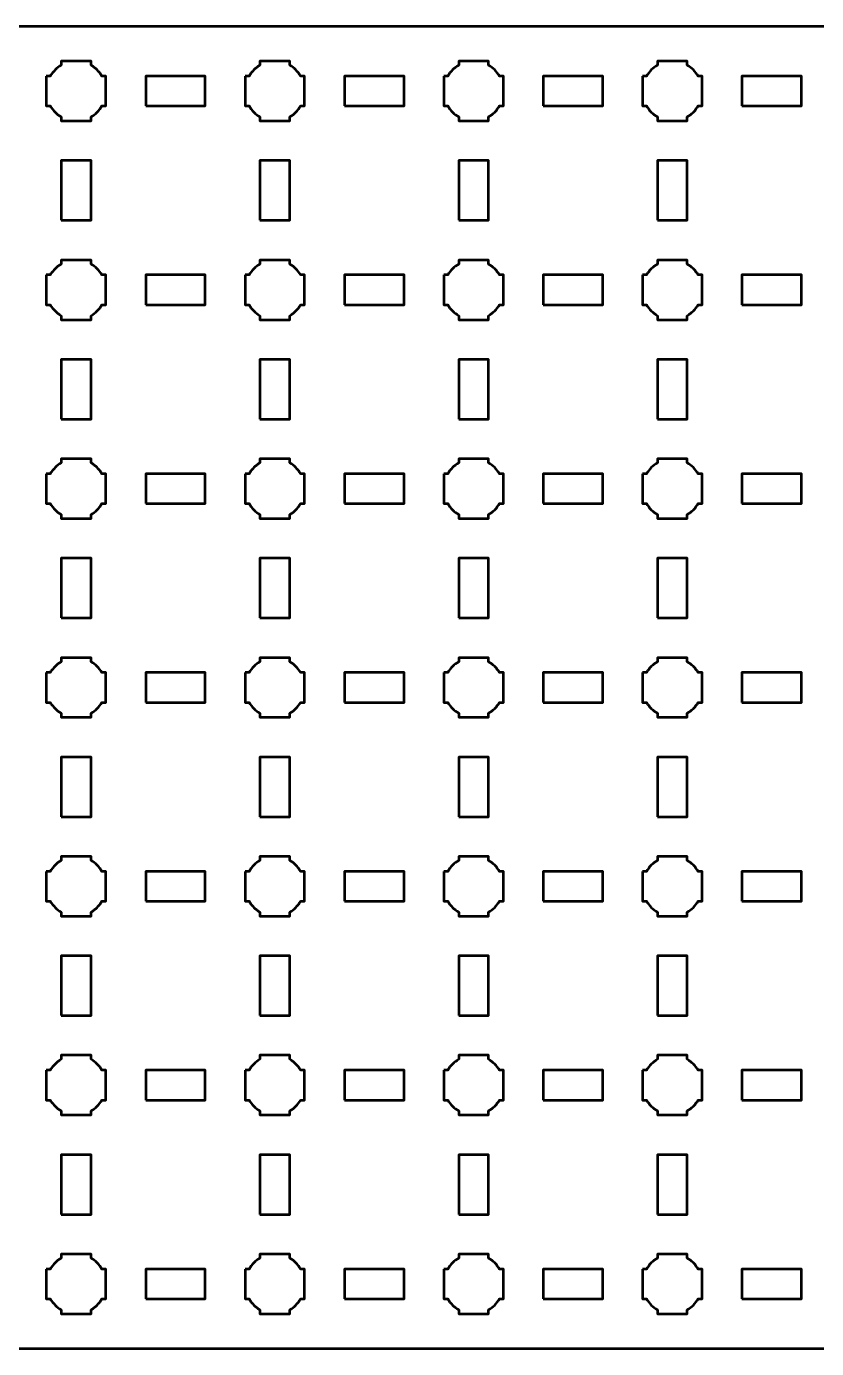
# Model space of a CAD drawing. Header units: centimetres. Extents: x -25.1 to 4.2, y -21.5 to -8.2.
# Drawn here: x -11 to -3.05, y -21.5 to -8.2 of the extents above; entities that cross this region are included whole.
import ezdxf

# ---------------------------------------------------------------- set-up
doc = ezdxf.new("R2010")
doc.units = ezdxf.units.CM
doc.header["$MEASUREMENT"] = 0
doc.layers.add('Layer 1', color=7, linetype='Continuous')

msp = doc.modelspace()

# ---------------------------------------------------------------- linework, layer by layer
at = {"layer": 'Layer 1', "color": 250, "lineweight": 53}
for points in [[(-9.8, -9), (-9.2, -9), (-9.2, -8.7), (-9.8, -8.7), (-9.8, -9)], [(-7.8, -9), (-7.2, -9), (-7.2, -8.7), (-7.8, -8.7), (-7.8, -9)], [(-5.8, -9), (-5.2, -9), (-5.2, -8.7), (-5.8, -8.7), (-5.8, -9)], [(-3.8, -9), (-3.2, -9), (-3.2, -8.7), (-3.8, -8.7), (-3.8, -9)], [(-10.65, -10.15), (-10.35, -10.15), (-10.35, -9.55), (-10.65, -9.55), (-10.65, -10.15)], [(-8.65, -10.15), (-8.35, -10.15), (-8.35, -9.55), (-8.65, -9.55), (-8.65, -10.15)], [(-6.65, -10.15), (-6.35, -10.15), (-6.35, -9.55), (-6.65, -9.55), (-6.65, -10.15)], [(-4.65, -10.15), (-4.35, -10.15), (-4.35, -9.55), (-4.65, -9.55), (-4.65, -10.15)], [(-9.8, -11), (-9.2, -11), (-9.2, -10.7), (-9.8, -10.7), (-9.8, -11)], [(-7.8, -11), (-7.2, -11), (-7.2, -10.7), (-7.8, -10.7), (-7.8, -11)], [(-5.8, -11), (-5.2, -11), (-5.2, -10.7), (-5.8, -10.7), (-5.8, -11)], [(-3.8, -11), (-3.2, -11), (-3.2, -10.7), (-3.8, -10.7), (-3.8, -11)], [(-10.65, -12.15), (-10.35, -12.15), (-10.35, -11.55), (-10.65, -11.55), (-10.65, -12.15)], [(-8.65, -12.15), (-8.35, -12.15), (-8.35, -11.55), (-8.65, -11.55), (-8.65, -12.15)], [(-6.65, -12.15), (-6.35, -12.15), (-6.35, -11.55), (-6.65, -11.55), (-6.65, -12.15)], [(-4.65, -12.15), (-4.35, -12.15), (-4.35, -11.55), (-4.65, -11.55), (-4.65, -12.15)], [(-9.8, -13), (-9.2, -13), (-9.2, -12.7), (-9.8, -12.7), (-9.8, -13)], [(-7.8, -13), (-7.2, -13), (-7.2, -12.7), (-7.8, -12.7), (-7.8, -13)], [(-5.8, -13), (-5.2, -13), (-5.2, -12.7), (-5.8, -12.7), (-5.8, -13)], [(-3.8, -13), (-3.2, -13), (-3.2, -12.7), (-3.8, -12.7), (-3.8, -13)], [(-10.65, -14.15), (-10.35, -14.15), (-10.35, -13.55), (-10.65, -13.55), (-10.65, -14.15)], [(-8.65, -14.15), (-8.35, -14.15), (-8.35, -13.55), (-8.65, -13.55), (-8.65, -14.15)], [(-6.65, -14.15), (-6.35, -14.15), (-6.35, -13.55), (-6.65, -13.55), (-6.65, -14.15)], [(-4.65, -14.15), (-4.35, -14.15), (-4.35, -13.55), (-4.65, -13.55), (-4.65, -14.15)], [(-9.8, -15), (-9.2, -15), (-9.2, -14.7), (-9.8, -14.7), (-9.8, -15)], [(-7.8, -15), (-7.2, -15), (-7.2, -14.7), (-7.8, -14.7), (-7.8, -15)], [(-5.8, -15), (-5.2, -15), (-5.2, -14.7), (-5.8, -14.7), (-5.8, -15)], [(-3.8, -15), (-3.2, -15), (-3.2, -14.7), (-3.8, -14.7), (-3.8, -15)], [(-10.65, -16.15), (-10.35, -16.15), (-10.35, -15.55), (-10.65, -15.55), (-10.65, -16.15)], [(-8.65, -16.15), (-8.35, -16.15), (-8.35, -15.55), (-8.65, -15.55), (-8.65, -16.15)], [(-6.65, -16.15), (-6.35, -16.15), (-6.35, -15.55), (-6.65, -15.55), (-6.65, -16.15)], [(-4.65, -16.15), (-4.35, -16.15), (-4.35, -15.55), (-4.65, -15.55), (-4.65, -16.15)], [(-9.8, -17), (-9.2, -17), (-9.2, -16.7), (-9.8, -16.7), (-9.8, -17)], [(-7.8, -17), (-7.2, -17), (-7.2, -16.7), (-7.8, -16.7), (-7.8, -17)], [(-5.8, -17), (-5.2, -17), (-5.2, -16.7), (-5.8, -16.7), (-5.8, -17)], [(-3.8, -17), (-3.2, -17), (-3.2, -16.7), (-3.8, -16.7), (-3.8, -17)], [(-10.65, -18.15), (-10.35, -18.15), (-10.35, -17.55), (-10.65, -17.55), (-10.65, -18.15)], [(-8.65, -18.15), (-8.35, -18.15), (-8.35, -17.55), (-8.65, -17.55), (-8.65, -18.15)], [(-6.65, -18.15), (-6.35, -18.15), (-6.35, -17.55), (-6.65, -17.55), (-6.65, -18.15)], [(-4.65, -18.15), (-4.35, -18.15), (-4.35, -17.55), (-4.65, -17.55), (-4.65, -18.15)], [(-9.8, -19), (-9.2, -19), (-9.2, -18.7), (-9.8, -18.7), (-9.8, -19)], [(-7.8, -19), (-7.2, -19), (-7.2, -18.7), (-7.8, -18.7), (-7.8, -19)], [(-5.8, -19), (-5.2, -19), (-5.2, -18.7), (-5.8, -18.7), (-5.8, -19)], [(-3.8, -19), (-3.2, -19), (-3.2, -18.7), (-3.8, -18.7), (-3.8, -19)], [(-10.65, -20.15), (-10.35, -20.15), (-10.35, -19.55), (-10.65, -19.55), (-10.65, -20.15)], [(-8.65, -20.15), (-8.35, -20.15), (-8.35, -19.55), (-8.65, -19.55), (-8.65, -20.15)], [(-6.65, -20.15), (-6.35, -20.15), (-6.35, -19.55), (-6.65, -19.55), (-6.65, -20.15)], [(-4.65, -20.15), (-4.35, -20.15), (-4.35, -19.55), (-4.65, -19.55), (-4.65, -20.15)], [(-9.8, -21), (-9.2, -21), (-9.2, -20.7), (-9.8, -20.7), (-9.8, -21)], [(-7.8, -21), (-7.2, -21), (-7.2, -20.7), (-7.8, -20.7), (-7.8, -21)], [(-5.8, -21), (-5.2, -21), (-5.2, -20.7), (-5.8, -20.7), (-5.8, -21)], [(-3.8, -21), (-3.2, -21), (-3.2, -20.7), (-3.8, -20.7), (-3.8, -21)]]:
    msp.add_lwpolyline(points, close=True, dxfattribs=at)
msp.add_open_spline([(-25.15, -21), (-25.15, -21), (-25.15, -8.7), (-25.15, -8.7), (-25.15, -8.7), (-25.15, -8.42391), (-24.92609, -8.2), (-24.65, -8.2), (-24.65, -8.2), (-24.65, -8.2), (3.65, -8.2), (3.65, -8.2), (3.65, -8.2), (3.92609, -8.2), (4.15, -8.42391), (4.15, -8.7), (4.15, -8.7), (4.15, -8.7), (4.15, -21), (4.15, -21), (4.15, -21), (4.15, -21.27609), (3.92609, -21.5), (3.65, -21.5), (3.65, -21.5), (3.65, -21.5), (-24.65, -21.5), (-24.65, -21.5), (-24.65, -21.5), (-24.92609, -21.5), (-25.15, -21.27609), (-25.15, -21)], degree=3, knots=[0, 0, 0, 0, 0.125, 0.125, 0.125, 0.125, 0.25, 0.25, 0.25, 0.25, 0.375, 0.375, 0.375, 0.375, 0.5, 0.5, 0.5, 0.5, 0.625, 0.625, 0.625, 0.625, 0.75, 0.75, 0.75, 0.75, 0.875, 0.875, 0.875, 0.875, 1, 1, 1, 1], dxfattribs=at)
at = {"layer": 'Layer 1', "lineweight": 53}
for points in [[(-10.8, -8.7), (-10.8, -8.7), (-10.75985, -8.7), (-10.75985, -8.7), (-10.75985, -8.7), (-10.7335, -8.65447), (-10.69553, -8.6165), (-10.65, -8.59015), (-10.65, -8.59015), (-10.65, -8.59015), (-10.65, -8.55), (-10.65, -8.55), (-10.65, -8.55), (-10.65, -8.55), (-10.5, -8.55), (-10.5, -8.55), (-10.5, -8.55), (-10.5, -8.55), (-10.35, -8.55), (-10.35, -8.55), (-10.35, -8.55), (-10.35, -8.55), (-10.35, -8.59015), (-10.35, -8.59015), (-10.35, -8.59015), (-10.30447, -8.6165), (-10.2665, -8.65447), (-10.24015, -8.7), (-10.24015, -8.7), (-10.24015, -8.7), (-10.2, -8.7), (-10.2, -8.7), (-10.2, -8.7), (-10.2, -8.7), (-10.2, -8.85), (-10.2, -8.85), (-10.2, -8.85), (-10.2, -8.85), (-10.2, -9), (-10.2, -9), (-10.2, -9), (-10.2, -9), (-10.24015, -9), (-10.24015, -9), (-10.24015, -9), (-10.2665, -9.04553), (-10.30447, -9.0835), (-10.35, -9.10985), (-10.35, -9.10985), (-10.35, -9.10985), (-10.35, -9.15), (-10.35, -9.15), (-10.35, -9.15), (-10.35, -9.15), (-10.5, -9.15), (-10.5, -9.15), (-10.5, -9.15), (-10.5, -9.15), (-10.65, -9.15), (-10.65, -9.15), (-10.65, -9.15), (-10.65, -9.15), (-10.65, -9.10985), (-10.65, -9.10985), (-10.65, -9.10985), (-10.69553, -9.0835), (-10.7335, -9.04553), (-10.75985, -9), (-10.75985, -9), (-10.75985, -9), (-10.8, -9), (-10.8, -9), (-10.8, -9), (-10.8, -9), (-10.8, -8.85), (-10.8, -8.85), (-10.8, -8.85), (-10.8, -8.85), (-10.8, -8.7), (-10.8, -8.7)], [(-8.8, -8.7), (-8.8, -8.7), (-8.75985, -8.7), (-8.75985, -8.7), (-8.75985, -8.7), (-8.7335, -8.65447), (-8.69553, -8.6165), (-8.65, -8.59015), (-8.65, -8.59015), (-8.65, -8.59015), (-8.65, -8.55), (-8.65, -8.55), (-8.65, -8.55), (-8.65, -8.55), (-8.5, -8.55), (-8.5, -8.55), (-8.5, -8.55), (-8.5, -8.55), (-8.35, -8.55), (-8.35, -8.55), (-8.35, -8.55), (-8.35, -8.55), (-8.35, -8.59015), (-8.35, -8.59015), (-8.35, -8.59015), (-8.30447, -8.6165), (-8.2665, -8.65447), (-8.24015, -8.7), (-8.24015, -8.7), (-8.24015, -8.7), (-8.2, -8.7), (-8.2, -8.7), (-8.2, -8.7), (-8.2, -8.7), (-8.2, -8.85), (-8.2, -8.85), (-8.2, -8.85), (-8.2, -8.85), (-8.2, -9), (-8.2, -9), (-8.2, -9), (-8.2, -9), (-8.24015, -9), (-8.24015, -9), (-8.24015, -9), (-8.2665, -9.04553), (-8.30447, -9.0835), (-8.35, -9.10985), (-8.35, -9.10985), (-8.35, -9.10985), (-8.35, -9.15), (-8.35, -9.15), (-8.35, -9.15), (-8.35, -9.15), (-8.5, -9.15), (-8.5, -9.15), (-8.5, -9.15), (-8.5, -9.15), (-8.65, -9.15), (-8.65, -9.15), (-8.65, -9.15), (-8.65, -9.15), (-8.65, -9.10985), (-8.65, -9.10985), (-8.65, -9.10985), (-8.69553, -9.0835), (-8.7335, -9.04553), (-8.75985, -9), (-8.75985, -9), (-8.75985, -9), (-8.8, -9), (-8.8, -9), (-8.8, -9), (-8.8, -9), (-8.8, -8.85), (-8.8, -8.85), (-8.8, -8.85), (-8.8, -8.85), (-8.8, -8.7), (-8.8, -8.7)], [(-6.8, -8.7), (-6.8, -8.7), (-6.75985, -8.7), (-6.75985, -8.7), (-6.75985, -8.7), (-6.7335, -8.65447), (-6.69553, -8.6165), (-6.65, -8.59015), (-6.65, -8.59015), (-6.65, -8.59015), (-6.65, -8.55), (-6.65, -8.55), (-6.65, -8.55), (-6.65, -8.55), (-6.5, -8.55), (-6.5, -8.55), (-6.5, -8.55), (-6.5, -8.55), (-6.35, -8.55), (-6.35, -8.55), (-6.35, -8.55), (-6.35, -8.55), (-6.35, -8.59015), (-6.35, -8.59015), (-6.35, -8.59015), (-6.30447, -8.6165), (-6.2665, -8.65447), (-6.24015, -8.7), (-6.24015, -8.7), (-6.24015, -8.7), (-6.2, -8.7), (-6.2, -8.7), (-6.2, -8.7), (-6.2, -8.7), (-6.2, -8.85), (-6.2, -8.85), (-6.2, -8.85), (-6.2, -8.85), (-6.2, -9), (-6.2, -9), (-6.2, -9), (-6.2, -9), (-6.24015, -9), (-6.24015, -9), (-6.24015, -9), (-6.2665, -9.04553), (-6.30447, -9.0835), (-6.35, -9.10985), (-6.35, -9.10985), (-6.35, -9.10985), (-6.35, -9.15), (-6.35, -9.15), (-6.35, -9.15), (-6.35, -9.15), (-6.5, -9.15), (-6.5, -9.15), (-6.5, -9.15), (-6.5, -9.15), (-6.65, -9.15), (-6.65, -9.15), (-6.65, -9.15), (-6.65, -9.15), (-6.65, -9.10985), (-6.65, -9.10985), (-6.65, -9.10985), (-6.69553, -9.0835), (-6.7335, -9.04553), (-6.75985, -9), (-6.75985, -9), (-6.75985, -9), (-6.8, -9), (-6.8, -9), (-6.8, -9), (-6.8, -9), (-6.8, -8.85), (-6.8, -8.85), (-6.8, -8.85), (-6.8, -8.85), (-6.8, -8.7), (-6.8, -8.7)], [(-4.8, -8.7), (-4.8, -8.7), (-4.75985, -8.7), (-4.75985, -8.7), (-4.75985, -8.7), (-4.7335, -8.65447), (-4.69553, -8.6165), (-4.65, -8.59015), (-4.65, -8.59015), (-4.65, -8.59015), (-4.65, -8.55), (-4.65, -8.55), (-4.65, -8.55), (-4.65, -8.55), (-4.5, -8.55), (-4.5, -8.55), (-4.5, -8.55), (-4.5, -8.55), (-4.35, -8.55), (-4.35, -8.55), (-4.35, -8.55), (-4.35, -8.55), (-4.35, -8.59015), (-4.35, -8.59015), (-4.35, -8.59015), (-4.30447, -8.6165), (-4.2665, -8.65447), (-4.24015, -8.7), (-4.24015, -8.7), (-4.24015, -8.7), (-4.2, -8.7), (-4.2, -8.7), (-4.2, -8.7), (-4.2, -8.7), (-4.2, -8.85), (-4.2, -8.85), (-4.2, -8.85), (-4.2, -8.85), (-4.2, -9), (-4.2, -9), (-4.2, -9), (-4.2, -9), (-4.24015, -9), (-4.24015, -9), (-4.24015, -9), (-4.2665, -9.04553), (-4.30447, -9.0835), (-4.35, -9.10985), (-4.35, -9.10985), (-4.35, -9.10985), (-4.35, -9.15), (-4.35, -9.15), (-4.35, -9.15), (-4.35, -9.15), (-4.5, -9.15), (-4.5, -9.15), (-4.5, -9.15), (-4.5, -9.15), (-4.65, -9.15), (-4.65, -9.15), (-4.65, -9.15), (-4.65, -9.15), (-4.65, -9.10985), (-4.65, -9.10985), (-4.65, -9.10985), (-4.69553, -9.0835), (-4.7335, -9.04553), (-4.75985, -9), (-4.75985, -9), (-4.75985, -9), (-4.8, -9), (-4.8, -9), (-4.8, -9), (-4.8, -9), (-4.8, -8.85), (-4.8, -8.85), (-4.8, -8.85), (-4.8, -8.85), (-4.8, -8.7), (-4.8, -8.7)], [(-10.8, -10.7), (-10.8, -10.7), (-10.75985, -10.7), (-10.75985, -10.7), (-10.75985, -10.7), (-10.7335, -10.65447), (-10.69553, -10.6165), (-10.65, -10.59015), (-10.65, -10.59015), (-10.65, -10.59015), (-10.65, -10.55), (-10.65, -10.55), (-10.65, -10.55), (-10.65, -10.55), (-10.5, -10.55), (-10.5, -10.55), (-10.5, -10.55), (-10.5, -10.55), (-10.35, -10.55), (-10.35, -10.55), (-10.35, -10.55), (-10.35, -10.55), (-10.35, -10.59015), (-10.35, -10.59015), (-10.35, -10.59015), (-10.30447, -10.6165), (-10.2665, -10.65447), (-10.24015, -10.7), (-10.24015, -10.7), (-10.24015, -10.7), (-10.2, -10.7), (-10.2, -10.7), (-10.2, -10.7), (-10.2, -10.7), (-10.2, -10.85), (-10.2, -10.85), (-10.2, -10.85), (-10.2, -10.85), (-10.2, -11), (-10.2, -11), (-10.2, -11), (-10.2, -11), (-10.24015, -11), (-10.24015, -11), (-10.24015, -11), (-10.2665, -11.04553), (-10.30447, -11.0835), (-10.35, -11.10985), (-10.35, -11.10985), (-10.35, -11.10985), (-10.35, -11.15), (-10.35, -11.15), (-10.35, -11.15), (-10.35, -11.15), (-10.5, -11.15), (-10.5, -11.15), (-10.5, -11.15), (-10.5, -11.15), (-10.65, -11.15), (-10.65, -11.15), (-10.65, -11.15), (-10.65, -11.15), (-10.65, -11.10985), (-10.65, -11.10985), (-10.65, -11.10985), (-10.69553, -11.0835), (-10.7335, -11.04553), (-10.75985, -11), (-10.75985, -11), (-10.75985, -11), (-10.8, -11), (-10.8, -11), (-10.8, -11), (-10.8, -11), (-10.8, -10.85), (-10.8, -10.85), (-10.8, -10.85), (-10.8, -10.85), (-10.8, -10.7), (-10.8, -10.7)], [(-8.8, -10.7), (-8.8, -10.7), (-8.75985, -10.7), (-8.75985, -10.7), (-8.75985, -10.7), (-8.7335, -10.65447), (-8.69553, -10.6165), (-8.65, -10.59015), (-8.65, -10.59015), (-8.65, -10.59015), (-8.65, -10.55), (-8.65, -10.55), (-8.65, -10.55), (-8.65, -10.55), (-8.5, -10.55), (-8.5, -10.55), (-8.5, -10.55), (-8.5, -10.55), (-8.35, -10.55), (-8.35, -10.55), (-8.35, -10.55), (-8.35, -10.55), (-8.35, -10.59015), (-8.35, -10.59015), (-8.35, -10.59015), (-8.30447, -10.6165), (-8.2665, -10.65447), (-8.24015, -10.7), (-8.24015, -10.7), (-8.24015, -10.7), (-8.2, -10.7), (-8.2, -10.7), (-8.2, -10.7), (-8.2, -10.7), (-8.2, -10.85), (-8.2, -10.85), (-8.2, -10.85), (-8.2, -10.85), (-8.2, -11), (-8.2, -11), (-8.2, -11), (-8.2, -11), (-8.24015, -11), (-8.24015, -11), (-8.24015, -11), (-8.2665, -11.04553), (-8.30447, -11.0835), (-8.35, -11.10985), (-8.35, -11.10985), (-8.35, -11.10985), (-8.35, -11.15), (-8.35, -11.15), (-8.35, -11.15), (-8.35, -11.15), (-8.5, -11.15), (-8.5, -11.15), (-8.5, -11.15), (-8.5, -11.15), (-8.65, -11.15), (-8.65, -11.15), (-8.65, -11.15), (-8.65, -11.15), (-8.65, -11.10985), (-8.65, -11.10985), (-8.65, -11.10985), (-8.69553, -11.0835), (-8.7335, -11.04553), (-8.75985, -11), (-8.75985, -11), (-8.75985, -11), (-8.8, -11), (-8.8, -11), (-8.8, -11), (-8.8, -11), (-8.8, -10.85), (-8.8, -10.85), (-8.8, -10.85), (-8.8, -10.85), (-8.8, -10.7), (-8.8, -10.7)], [(-6.8, -10.7), (-6.8, -10.7), (-6.75985, -10.7), (-6.75985, -10.7), (-6.75985, -10.7), (-6.7335, -10.65447), (-6.69553, -10.6165), (-6.65, -10.59015), (-6.65, -10.59015), (-6.65, -10.59015), (-6.65, -10.55), (-6.65, -10.55), (-6.65, -10.55), (-6.65, -10.55), (-6.5, -10.55), (-6.5, -10.55), (-6.5, -10.55), (-6.5, -10.55), (-6.35, -10.55), (-6.35, -10.55), (-6.35, -10.55), (-6.35, -10.55), (-6.35, -10.59015), (-6.35, -10.59015), (-6.35, -10.59015), (-6.30447, -10.6165), (-6.2665, -10.65447), (-6.24015, -10.7), (-6.24015, -10.7), (-6.24015, -10.7), (-6.2, -10.7), (-6.2, -10.7), (-6.2, -10.7), (-6.2, -10.7), (-6.2, -10.85), (-6.2, -10.85), (-6.2, -10.85), (-6.2, -10.85), (-6.2, -11), (-6.2, -11), (-6.2, -11), (-6.2, -11), (-6.24015, -11), (-6.24015, -11), (-6.24015, -11), (-6.2665, -11.04553), (-6.30447, -11.0835), (-6.35, -11.10985), (-6.35, -11.10985), (-6.35, -11.10985), (-6.35, -11.15), (-6.35, -11.15), (-6.35, -11.15), (-6.35, -11.15), (-6.5, -11.15), (-6.5, -11.15), (-6.5, -11.15), (-6.5, -11.15), (-6.65, -11.15), (-6.65, -11.15), (-6.65, -11.15), (-6.65, -11.15), (-6.65, -11.10985), (-6.65, -11.10985), (-6.65, -11.10985), (-6.69553, -11.0835), (-6.7335, -11.04553), (-6.75985, -11), (-6.75985, -11), (-6.75985, -11), (-6.8, -11), (-6.8, -11), (-6.8, -11), (-6.8, -11), (-6.8, -10.85), (-6.8, -10.85), (-6.8, -10.85), (-6.8, -10.85), (-6.8, -10.7), (-6.8, -10.7)], [(-4.8, -10.7), (-4.8, -10.7), (-4.75985, -10.7), (-4.75985, -10.7), (-4.75985, -10.7), (-4.7335, -10.65447), (-4.69553, -10.6165), (-4.65, -10.59015), (-4.65, -10.59015), (-4.65, -10.59015), (-4.65, -10.55), (-4.65, -10.55), (-4.65, -10.55), (-4.65, -10.55), (-4.5, -10.55), (-4.5, -10.55), (-4.5, -10.55), (-4.5, -10.55), (-4.35, -10.55), (-4.35, -10.55), (-4.35, -10.55), (-4.35, -10.55), (-4.35, -10.59015), (-4.35, -10.59015), (-4.35, -10.59015), (-4.30447, -10.6165), (-4.2665, -10.65447), (-4.24015, -10.7), (-4.24015, -10.7), (-4.24015, -10.7), (-4.2, -10.7), (-4.2, -10.7), (-4.2, -10.7), (-4.2, -10.7), (-4.2, -10.85), (-4.2, -10.85), (-4.2, -10.85), (-4.2, -10.85), (-4.2, -11), (-4.2, -11), (-4.2, -11), (-4.2, -11), (-4.24015, -11), (-4.24015, -11), (-4.24015, -11), (-4.2665, -11.04553), (-4.30447, -11.0835), (-4.35, -11.10985), (-4.35, -11.10985), (-4.35, -11.10985), (-4.35, -11.15), (-4.35, -11.15), (-4.35, -11.15), (-4.35, -11.15), (-4.5, -11.15), (-4.5, -11.15), (-4.5, -11.15), (-4.5, -11.15), (-4.65, -11.15), (-4.65, -11.15), (-4.65, -11.15), (-4.65, -11.15), (-4.65, -11.10985), (-4.65, -11.10985), (-4.65, -11.10985), (-4.69553, -11.0835), (-4.7335, -11.04553), (-4.75985, -11), (-4.75985, -11), (-4.75985, -11), (-4.8, -11), (-4.8, -11), (-4.8, -11), (-4.8, -11), (-4.8, -10.85), (-4.8, -10.85), (-4.8, -10.85), (-4.8, -10.85), (-4.8, -10.7), (-4.8, -10.7)], [(-10.8, -12.7), (-10.8, -12.7), (-10.75985, -12.7), (-10.75985, -12.7), (-10.75985, -12.7), (-10.7335, -12.65447), (-10.69553, -12.6165), (-10.65, -12.59015), (-10.65, -12.59015), (-10.65, -12.59015), (-10.65, -12.55), (-10.65, -12.55), (-10.65, -12.55), (-10.65, -12.55), (-10.5, -12.55), (-10.5, -12.55), (-10.5, -12.55), (-10.5, -12.55), (-10.35, -12.55), (-10.35, -12.55), (-10.35, -12.55), (-10.35, -12.55), (-10.35, -12.59015), (-10.35, -12.59015), (-10.35, -12.59015), (-10.30447, -12.6165), (-10.2665, -12.65447), (-10.24015, -12.7), (-10.24015, -12.7), (-10.24015, -12.7), (-10.2, -12.7), (-10.2, -12.7), (-10.2, -12.7), (-10.2, -12.7), (-10.2, -12.85), (-10.2, -12.85), (-10.2, -12.85), (-10.2, -12.85), (-10.2, -13), (-10.2, -13), (-10.2, -13), (-10.2, -13), (-10.24015, -13), (-10.24015, -13), (-10.24015, -13), (-10.2665, -13.04553), (-10.30447, -13.0835), (-10.35, -13.10985), (-10.35, -13.10985), (-10.35, -13.10985), (-10.35, -13.15), (-10.35, -13.15), (-10.35, -13.15), (-10.35, -13.15), (-10.5, -13.15), (-10.5, -13.15), (-10.5, -13.15), (-10.5, -13.15), (-10.65, -13.15), (-10.65, -13.15), (-10.65, -13.15), (-10.65, -13.15), (-10.65, -13.10985), (-10.65, -13.10985), (-10.65, -13.10985), (-10.69553, -13.0835), (-10.7335, -13.04553), (-10.75985, -13), (-10.75985, -13), (-10.75985, -13), (-10.8, -13), (-10.8, -13), (-10.8, -13), (-10.8, -13), (-10.8, -12.85), (-10.8, -12.85), (-10.8, -12.85), (-10.8, -12.85), (-10.8, -12.7), (-10.8, -12.7)], [(-8.8, -12.7), (-8.8, -12.7), (-8.75985, -12.7), (-8.75985, -12.7), (-8.75985, -12.7), (-8.7335, -12.65447), (-8.69553, -12.6165), (-8.65, -12.59015), (-8.65, -12.59015), (-8.65, -12.59015), (-8.65, -12.55), (-8.65, -12.55), (-8.65, -12.55), (-8.65, -12.55), (-8.5, -12.55), (-8.5, -12.55), (-8.5, -12.55), (-8.5, -12.55), (-8.35, -12.55), (-8.35, -12.55), (-8.35, -12.55), (-8.35, -12.55), (-8.35, -12.59015), (-8.35, -12.59015), (-8.35, -12.59015), (-8.30447, -12.6165), (-8.2665, -12.65447), (-8.24015, -12.7), (-8.24015, -12.7), (-8.24015, -12.7), (-8.2, -12.7), (-8.2, -12.7), (-8.2, -12.7), (-8.2, -12.7), (-8.2, -12.85), (-8.2, -12.85), (-8.2, -12.85), (-8.2, -12.85), (-8.2, -13), (-8.2, -13), (-8.2, -13), (-8.2, -13), (-8.24015, -13), (-8.24015, -13), (-8.24015, -13), (-8.2665, -13.04553), (-8.30447, -13.0835), (-8.35, -13.10985), (-8.35, -13.10985), (-8.35, -13.10985), (-8.35, -13.15), (-8.35, -13.15), (-8.35, -13.15), (-8.35, -13.15), (-8.5, -13.15), (-8.5, -13.15), (-8.5, -13.15), (-8.5, -13.15), (-8.65, -13.15), (-8.65, -13.15), (-8.65, -13.15), (-8.65, -13.15), (-8.65, -13.10985), (-8.65, -13.10985), (-8.65, -13.10985), (-8.69553, -13.0835), (-8.7335, -13.04553), (-8.75985, -13), (-8.75985, -13), (-8.75985, -13), (-8.8, -13), (-8.8, -13), (-8.8, -13), (-8.8, -13), (-8.8, -12.85), (-8.8, -12.85), (-8.8, -12.85), (-8.8, -12.85), (-8.8, -12.7), (-8.8, -12.7)], [(-6.8, -12.7), (-6.8, -12.7), (-6.75985, -12.7), (-6.75985, -12.7), (-6.75985, -12.7), (-6.7335, -12.65447), (-6.69553, -12.6165), (-6.65, -12.59015), (-6.65, -12.59015), (-6.65, -12.59015), (-6.65, -12.55), (-6.65, -12.55), (-6.65, -12.55), (-6.65, -12.55), (-6.5, -12.55), (-6.5, -12.55), (-6.5, -12.55), (-6.5, -12.55), (-6.35, -12.55), (-6.35, -12.55), (-6.35, -12.55), (-6.35, -12.55), (-6.35, -12.59015), (-6.35, -12.59015), (-6.35, -12.59015), (-6.30447, -12.6165), (-6.2665, -12.65447), (-6.24015, -12.7), (-6.24015, -12.7), (-6.24015, -12.7), (-6.2, -12.7), (-6.2, -12.7), (-6.2, -12.7), (-6.2, -12.7), (-6.2, -12.85), (-6.2, -12.85), (-6.2, -12.85), (-6.2, -12.85), (-6.2, -13), (-6.2, -13), (-6.2, -13), (-6.2, -13), (-6.24015, -13), (-6.24015, -13), (-6.24015, -13), (-6.2665, -13.04553), (-6.30447, -13.0835), (-6.35, -13.10985), (-6.35, -13.10985), (-6.35, -13.10985), (-6.35, -13.15), (-6.35, -13.15), (-6.35, -13.15), (-6.35, -13.15), (-6.5, -13.15), (-6.5, -13.15), (-6.5, -13.15), (-6.5, -13.15), (-6.65, -13.15), (-6.65, -13.15), (-6.65, -13.15), (-6.65, -13.15), (-6.65, -13.10985), (-6.65, -13.10985), (-6.65, -13.10985), (-6.69553, -13.0835), (-6.7335, -13.04553), (-6.75985, -13), (-6.75985, -13), (-6.75985, -13), (-6.8, -13), (-6.8, -13), (-6.8, -13), (-6.8, -13), (-6.8, -12.85), (-6.8, -12.85), (-6.8, -12.85), (-6.8, -12.85), (-6.8, -12.7), (-6.8, -12.7)], [(-4.8, -12.7), (-4.8, -12.7), (-4.75985, -12.7), (-4.75985, -12.7), (-4.75985, -12.7), (-4.7335, -12.65447), (-4.69553, -12.6165), (-4.65, -12.59015), (-4.65, -12.59015), (-4.65, -12.59015), (-4.65, -12.55), (-4.65, -12.55), (-4.65, -12.55), (-4.65, -12.55), (-4.5, -12.55), (-4.5, -12.55), (-4.5, -12.55), (-4.5, -12.55), (-4.35, -12.55), (-4.35, -12.55), (-4.35, -12.55), (-4.35, -12.55), (-4.35, -12.59015), (-4.35, -12.59015), (-4.35, -12.59015), (-4.30447, -12.6165), (-4.2665, -12.65447), (-4.24015, -12.7), (-4.24015, -12.7), (-4.24015, -12.7), (-4.2, -12.7), (-4.2, -12.7), (-4.2, -12.7), (-4.2, -12.7), (-4.2, -12.85), (-4.2, -12.85), (-4.2, -12.85), (-4.2, -12.85), (-4.2, -13), (-4.2, -13), (-4.2, -13), (-4.2, -13), (-4.24015, -13), (-4.24015, -13), (-4.24015, -13), (-4.2665, -13.04553), (-4.30447, -13.0835), (-4.35, -13.10985), (-4.35, -13.10985), (-4.35, -13.10985), (-4.35, -13.15), (-4.35, -13.15), (-4.35, -13.15), (-4.35, -13.15), (-4.5, -13.15), (-4.5, -13.15), (-4.5, -13.15), (-4.5, -13.15), (-4.65, -13.15), (-4.65, -13.15), (-4.65, -13.15), (-4.65, -13.15), (-4.65, -13.10985), (-4.65, -13.10985), (-4.65, -13.10985), (-4.69553, -13.0835), (-4.7335, -13.04553), (-4.75985, -13), (-4.75985, -13), (-4.75985, -13), (-4.8, -13), (-4.8, -13), (-4.8, -13), (-4.8, -13), (-4.8, -12.85), (-4.8, -12.85), (-4.8, -12.85), (-4.8, -12.85), (-4.8, -12.7), (-4.8, -12.7)], [(-10.8, -14.7), (-10.8, -14.7), (-10.75985, -14.7), (-10.75985, -14.7), (-10.75985, -14.7), (-10.7335, -14.65447), (-10.69553, -14.6165), (-10.65, -14.59015), (-10.65, -14.59015), (-10.65, -14.59015), (-10.65, -14.55), (-10.65, -14.55), (-10.65, -14.55), (-10.65, -14.55), (-10.5, -14.55), (-10.5, -14.55), (-10.5, -14.55), (-10.5, -14.55), (-10.35, -14.55), (-10.35, -14.55), (-10.35, -14.55), (-10.35, -14.55), (-10.35, -14.59015), (-10.35, -14.59015), (-10.35, -14.59015), (-10.30447, -14.6165), (-10.2665, -14.65447), (-10.24015, -14.7), (-10.24015, -14.7), (-10.24015, -14.7), (-10.2, -14.7), (-10.2, -14.7), (-10.2, -14.7), (-10.2, -14.7), (-10.2, -14.85), (-10.2, -14.85), (-10.2, -14.85), (-10.2, -14.85), (-10.2, -15), (-10.2, -15), (-10.2, -15), (-10.2, -15), (-10.24015, -15), (-10.24015, -15), (-10.24015, -15), (-10.2665, -15.04553), (-10.30447, -15.0835), (-10.35, -15.10985), (-10.35, -15.10985), (-10.35, -15.10985), (-10.35, -15.15), (-10.35, -15.15), (-10.35, -15.15), (-10.35, -15.15), (-10.5, -15.15), (-10.5, -15.15), (-10.5, -15.15), (-10.5, -15.15), (-10.65, -15.15), (-10.65, -15.15), (-10.65, -15.15), (-10.65, -15.15), (-10.65, -15.10985), (-10.65, -15.10985), (-10.65, -15.10985), (-10.69553, -15.0835), (-10.7335, -15.04553), (-10.75985, -15), (-10.75985, -15), (-10.75985, -15), (-10.8, -15), (-10.8, -15), (-10.8, -15), (-10.8, -15), (-10.8, -14.85), (-10.8, -14.85), (-10.8, -14.85), (-10.8, -14.85), (-10.8, -14.7), (-10.8, -14.7)], [(-8.8, -14.7), (-8.8, -14.7), (-8.75985, -14.7), (-8.75985, -14.7), (-8.75985, -14.7), (-8.7335, -14.65447), (-8.69553, -14.6165), (-8.65, -14.59015), (-8.65, -14.59015), (-8.65, -14.59015), (-8.65, -14.55), (-8.65, -14.55), (-8.65, -14.55), (-8.65, -14.55), (-8.5, -14.55), (-8.5, -14.55), (-8.5, -14.55), (-8.5, -14.55), (-8.35, -14.55), (-8.35, -14.55), (-8.35, -14.55), (-8.35, -14.55), (-8.35, -14.59015), (-8.35, -14.59015), (-8.35, -14.59015), (-8.30447, -14.6165), (-8.2665, -14.65447), (-8.24015, -14.7), (-8.24015, -14.7), (-8.24015, -14.7), (-8.2, -14.7), (-8.2, -14.7), (-8.2, -14.7), (-8.2, -14.7), (-8.2, -14.85), (-8.2, -14.85), (-8.2, -14.85), (-8.2, -14.85), (-8.2, -15), (-8.2, -15), (-8.2, -15), (-8.2, -15), (-8.24015, -15), (-8.24015, -15), (-8.24015, -15), (-8.2665, -15.04553), (-8.30447, -15.0835), (-8.35, -15.10985), (-8.35, -15.10985), (-8.35, -15.10985), (-8.35, -15.15), (-8.35, -15.15), (-8.35, -15.15), (-8.35, -15.15), (-8.5, -15.15), (-8.5, -15.15), (-8.5, -15.15), (-8.5, -15.15), (-8.65, -15.15), (-8.65, -15.15), (-8.65, -15.15), (-8.65, -15.15), (-8.65, -15.10985), (-8.65, -15.10985), (-8.65, -15.10985), (-8.69553, -15.0835), (-8.7335, -15.04553), (-8.75985, -15), (-8.75985, -15), (-8.75985, -15), (-8.8, -15), (-8.8, -15), (-8.8, -15), (-8.8, -15), (-8.8, -14.85), (-8.8, -14.85), (-8.8, -14.85), (-8.8, -14.85), (-8.8, -14.7), (-8.8, -14.7)], [(-6.8, -14.7), (-6.8, -14.7), (-6.75985, -14.7), (-6.75985, -14.7), (-6.75985, -14.7), (-6.7335, -14.65447), (-6.69553, -14.6165), (-6.65, -14.59015), (-6.65, -14.59015), (-6.65, -14.59015), (-6.65, -14.55), (-6.65, -14.55), (-6.65, -14.55), (-6.65, -14.55), (-6.5, -14.55), (-6.5, -14.55), (-6.5, -14.55), (-6.5, -14.55), (-6.35, -14.55), (-6.35, -14.55), (-6.35, -14.55), (-6.35, -14.55), (-6.35, -14.59015), (-6.35, -14.59015), (-6.35, -14.59015), (-6.30447, -14.6165), (-6.2665, -14.65447), (-6.24015, -14.7), (-6.24015, -14.7), (-6.24015, -14.7), (-6.2, -14.7), (-6.2, -14.7), (-6.2, -14.7), (-6.2, -14.7), (-6.2, -14.85), (-6.2, -14.85), (-6.2, -14.85), (-6.2, -14.85), (-6.2, -15), (-6.2, -15), (-6.2, -15), (-6.2, -15), (-6.24015, -15), (-6.24015, -15), (-6.24015, -15), (-6.2665, -15.04553), (-6.30447, -15.0835), (-6.35, -15.10985), (-6.35, -15.10985), (-6.35, -15.10985), (-6.35, -15.15), (-6.35, -15.15), (-6.35, -15.15), (-6.35, -15.15), (-6.5, -15.15), (-6.5, -15.15), (-6.5, -15.15), (-6.5, -15.15), (-6.65, -15.15), (-6.65, -15.15), (-6.65, -15.15), (-6.65, -15.15), (-6.65, -15.10985), (-6.65, -15.10985), (-6.65, -15.10985), (-6.69553, -15.0835), (-6.7335, -15.04553), (-6.75985, -15), (-6.75985, -15), (-6.75985, -15), (-6.8, -15), (-6.8, -15), (-6.8, -15), (-6.8, -15), (-6.8, -14.85), (-6.8, -14.85), (-6.8, -14.85), (-6.8, -14.85), (-6.8, -14.7), (-6.8, -14.7)], [(-4.8, -14.7), (-4.8, -14.7), (-4.75985, -14.7), (-4.75985, -14.7), (-4.75985, -14.7), (-4.7335, -14.65447), (-4.69553, -14.6165), (-4.65, -14.59015), (-4.65, -14.59015), (-4.65, -14.59015), (-4.65, -14.55), (-4.65, -14.55), (-4.65, -14.55), (-4.65, -14.55), (-4.5, -14.55), (-4.5, -14.55), (-4.5, -14.55), (-4.5, -14.55), (-4.35, -14.55), (-4.35, -14.55), (-4.35, -14.55), (-4.35, -14.55), (-4.35, -14.59015), (-4.35, -14.59015), (-4.35, -14.59015), (-4.30447, -14.6165), (-4.2665, -14.65447), (-4.24015, -14.7), (-4.24015, -14.7), (-4.24015, -14.7), (-4.2, -14.7), (-4.2, -14.7), (-4.2, -14.7), (-4.2, -14.7), (-4.2, -14.85), (-4.2, -14.85), (-4.2, -14.85), (-4.2, -14.85), (-4.2, -15), (-4.2, -15), (-4.2, -15), (-4.2, -15), (-4.24015, -15), (-4.24015, -15), (-4.24015, -15), (-4.2665, -15.04553), (-4.30447, -15.0835), (-4.35, -15.10985), (-4.35, -15.10985), (-4.35, -15.10985), (-4.35, -15.15), (-4.35, -15.15), (-4.35, -15.15), (-4.35, -15.15), (-4.5, -15.15), (-4.5, -15.15), (-4.5, -15.15), (-4.5, -15.15), (-4.65, -15.15), (-4.65, -15.15), (-4.65, -15.15), (-4.65, -15.15), (-4.65, -15.10985), (-4.65, -15.10985), (-4.65, -15.10985), (-4.69553, -15.0835), (-4.7335, -15.04553), (-4.75985, -15), (-4.75985, -15), (-4.75985, -15), (-4.8, -15), (-4.8, -15), (-4.8, -15), (-4.8, -15), (-4.8, -14.85), (-4.8, -14.85), (-4.8, -14.85), (-4.8, -14.85), (-4.8, -14.7), (-4.8, -14.7)], [(-10.8, -16.7), (-10.8, -16.7), (-10.75985, -16.7), (-10.75985, -16.7), (-10.75985, -16.7), (-10.7335, -16.65447), (-10.69553, -16.6165), (-10.65, -16.59015), (-10.65, -16.59015), (-10.65, -16.59015), (-10.65, -16.55), (-10.65, -16.55), (-10.65, -16.55), (-10.65, -16.55), (-10.5, -16.55), (-10.5, -16.55), (-10.5, -16.55), (-10.5, -16.55), (-10.35, -16.55), (-10.35, -16.55), (-10.35, -16.55), (-10.35, -16.55), (-10.35, -16.59015), (-10.35, -16.59015), (-10.35, -16.59015), (-10.30447, -16.6165), (-10.2665, -16.65447), (-10.24015, -16.7), (-10.24015, -16.7), (-10.24015, -16.7), (-10.2, -16.7), (-10.2, -16.7), (-10.2, -16.7), (-10.2, -16.7), (-10.2, -16.85), (-10.2, -16.85), (-10.2, -16.85), (-10.2, -16.85), (-10.2, -17), (-10.2, -17), (-10.2, -17), (-10.2, -17), (-10.24015, -17), (-10.24015, -17), (-10.24015, -17), (-10.2665, -17.04553), (-10.30447, -17.0835), (-10.35, -17.10985), (-10.35, -17.10985), (-10.35, -17.10985), (-10.35, -17.15), (-10.35, -17.15), (-10.35, -17.15), (-10.35, -17.15), (-10.5, -17.15), (-10.5, -17.15), (-10.5, -17.15), (-10.5, -17.15), (-10.65, -17.15), (-10.65, -17.15), (-10.65, -17.15), (-10.65, -17.15), (-10.65, -17.10985), (-10.65, -17.10985), (-10.65, -17.10985), (-10.69553, -17.0835), (-10.7335, -17.04553), (-10.75985, -17), (-10.75985, -17), (-10.75985, -17), (-10.8, -17), (-10.8, -17), (-10.8, -17), (-10.8, -17), (-10.8, -16.85), (-10.8, -16.85), (-10.8, -16.85), (-10.8, -16.85), (-10.8, -16.7), (-10.8, -16.7)], [(-8.8, -16.7), (-8.8, -16.7), (-8.75985, -16.7), (-8.75985, -16.7), (-8.75985, -16.7), (-8.7335, -16.65447), (-8.69553, -16.6165), (-8.65, -16.59015), (-8.65, -16.59015), (-8.65, -16.59015), (-8.65, -16.55), (-8.65, -16.55), (-8.65, -16.55), (-8.65, -16.55), (-8.5, -16.55), (-8.5, -16.55), (-8.5, -16.55), (-8.5, -16.55), (-8.35, -16.55), (-8.35, -16.55), (-8.35, -16.55), (-8.35, -16.55), (-8.35, -16.59015), (-8.35, -16.59015), (-8.35, -16.59015), (-8.30447, -16.6165), (-8.2665, -16.65447), (-8.24015, -16.7), (-8.24015, -16.7), (-8.24015, -16.7), (-8.2, -16.7), (-8.2, -16.7), (-8.2, -16.7), (-8.2, -16.7), (-8.2, -16.85), (-8.2, -16.85), (-8.2, -16.85), (-8.2, -16.85), (-8.2, -17), (-8.2, -17), (-8.2, -17), (-8.2, -17), (-8.24015, -17), (-8.24015, -17), (-8.24015, -17), (-8.2665, -17.04553), (-8.30447, -17.0835), (-8.35, -17.10985), (-8.35, -17.10985), (-8.35, -17.10985), (-8.35, -17.15), (-8.35, -17.15), (-8.35, -17.15), (-8.35, -17.15), (-8.5, -17.15), (-8.5, -17.15), (-8.5, -17.15), (-8.5, -17.15), (-8.65, -17.15), (-8.65, -17.15), (-8.65, -17.15), (-8.65, -17.15), (-8.65, -17.10985), (-8.65, -17.10985), (-8.65, -17.10985), (-8.69553, -17.0835), (-8.7335, -17.04553), (-8.75985, -17), (-8.75985, -17), (-8.75985, -17), (-8.8, -17), (-8.8, -17), (-8.8, -17), (-8.8, -17), (-8.8, -16.85), (-8.8, -16.85), (-8.8, -16.85), (-8.8, -16.85), (-8.8, -16.7), (-8.8, -16.7)], [(-6.8, -16.7), (-6.8, -16.7), (-6.75985, -16.7), (-6.75985, -16.7), (-6.75985, -16.7), (-6.7335, -16.65447), (-6.69553, -16.6165), (-6.65, -16.59015), (-6.65, -16.59015), (-6.65, -16.59015), (-6.65, -16.55), (-6.65, -16.55), (-6.65, -16.55), (-6.65, -16.55), (-6.5, -16.55), (-6.5, -16.55), (-6.5, -16.55), (-6.5, -16.55), (-6.35, -16.55), (-6.35, -16.55), (-6.35, -16.55), (-6.35, -16.55), (-6.35, -16.59015), (-6.35, -16.59015), (-6.35, -16.59015), (-6.30447, -16.6165), (-6.2665, -16.65447), (-6.24015, -16.7), (-6.24015, -16.7), (-6.24015, -16.7), (-6.2, -16.7), (-6.2, -16.7), (-6.2, -16.7), (-6.2, -16.7), (-6.2, -16.85), (-6.2, -16.85), (-6.2, -16.85), (-6.2, -16.85), (-6.2, -17), (-6.2, -17), (-6.2, -17), (-6.2, -17), (-6.24015, -17), (-6.24015, -17), (-6.24015, -17), (-6.2665, -17.04553), (-6.30447, -17.0835), (-6.35, -17.10985), (-6.35, -17.10985), (-6.35, -17.10985), (-6.35, -17.15), (-6.35, -17.15), (-6.35, -17.15), (-6.35, -17.15), (-6.5, -17.15), (-6.5, -17.15), (-6.5, -17.15), (-6.5, -17.15), (-6.65, -17.15), (-6.65, -17.15), (-6.65, -17.15), (-6.65, -17.15), (-6.65, -17.10985), (-6.65, -17.10985), (-6.65, -17.10985), (-6.69553, -17.0835), (-6.7335, -17.04553), (-6.75985, -17), (-6.75985, -17), (-6.75985, -17), (-6.8, -17), (-6.8, -17), (-6.8, -17), (-6.8, -17), (-6.8, -16.85), (-6.8, -16.85), (-6.8, -16.85), (-6.8, -16.85), (-6.8, -16.7), (-6.8, -16.7)], [(-4.8, -16.7), (-4.8, -16.7), (-4.75985, -16.7), (-4.75985, -16.7), (-4.75985, -16.7), (-4.7335, -16.65447), (-4.69553, -16.6165), (-4.65, -16.59015), (-4.65, -16.59015), (-4.65, -16.59015), (-4.65, -16.55), (-4.65, -16.55), (-4.65, -16.55), (-4.65, -16.55), (-4.5, -16.55), (-4.5, -16.55), (-4.5, -16.55), (-4.5, -16.55), (-4.35, -16.55), (-4.35, -16.55), (-4.35, -16.55), (-4.35, -16.55), (-4.35, -16.59015), (-4.35, -16.59015), (-4.35, -16.59015), (-4.30447, -16.6165), (-4.2665, -16.65447), (-4.24015, -16.7), (-4.24015, -16.7), (-4.24015, -16.7), (-4.2, -16.7), (-4.2, -16.7), (-4.2, -16.7), (-4.2, -16.7), (-4.2, -16.85), (-4.2, -16.85), (-4.2, -16.85), (-4.2, -16.85), (-4.2, -17), (-4.2, -17), (-4.2, -17), (-4.2, -17), (-4.24015, -17), (-4.24015, -17), (-4.24015, -17), (-4.2665, -17.04553), (-4.30447, -17.0835), (-4.35, -17.10985), (-4.35, -17.10985), (-4.35, -17.10985), (-4.35, -17.15), (-4.35, -17.15), (-4.35, -17.15), (-4.35, -17.15), (-4.5, -17.15), (-4.5, -17.15), (-4.5, -17.15), (-4.5, -17.15), (-4.65, -17.15), (-4.65, -17.15), (-4.65, -17.15), (-4.65, -17.15), (-4.65, -17.10985), (-4.65, -17.10985), (-4.65, -17.10985), (-4.69553, -17.0835), (-4.7335, -17.04553), (-4.75985, -17), (-4.75985, -17), (-4.75985, -17), (-4.8, -17), (-4.8, -17), (-4.8, -17), (-4.8, -17), (-4.8, -16.85), (-4.8, -16.85), (-4.8, -16.85), (-4.8, -16.85), (-4.8, -16.7), (-4.8, -16.7)], [(-10.8, -18.7), (-10.8, -18.7), (-10.75985, -18.7), (-10.75985, -18.7), (-10.75985, -18.7), (-10.7335, -18.65447), (-10.69553, -18.6165), (-10.65, -18.59015), (-10.65, -18.59015), (-10.65, -18.59015), (-10.65, -18.55), (-10.65, -18.55), (-10.65, -18.55), (-10.65, -18.55), (-10.5, -18.55), (-10.5, -18.55), (-10.5, -18.55), (-10.5, -18.55), (-10.35, -18.55), (-10.35, -18.55), (-10.35, -18.55), (-10.35, -18.55), (-10.35, -18.59015), (-10.35, -18.59015), (-10.35, -18.59015), (-10.30447, -18.6165), (-10.2665, -18.65447), (-10.24015, -18.7), (-10.24015, -18.7), (-10.24015, -18.7), (-10.2, -18.7), (-10.2, -18.7), (-10.2, -18.7), (-10.2, -18.7), (-10.2, -18.85), (-10.2, -18.85), (-10.2, -18.85), (-10.2, -18.85), (-10.2, -19), (-10.2, -19), (-10.2, -19), (-10.2, -19), (-10.24015, -19), (-10.24015, -19), (-10.24015, -19), (-10.2665, -19.04553), (-10.30447, -19.0835), (-10.35, -19.10985), (-10.35, -19.10985), (-10.35, -19.10985), (-10.35, -19.15), (-10.35, -19.15), (-10.35, -19.15), (-10.35, -19.15), (-10.5, -19.15), (-10.5, -19.15), (-10.5, -19.15), (-10.5, -19.15), (-10.65, -19.15), (-10.65, -19.15), (-10.65, -19.15), (-10.65, -19.15), (-10.65, -19.10985), (-10.65, -19.10985), (-10.65, -19.10985), (-10.69553, -19.0835), (-10.7335, -19.04553), (-10.75985, -19), (-10.75985, -19), (-10.75985, -19), (-10.8, -19), (-10.8, -19), (-10.8, -19), (-10.8, -19), (-10.8, -18.85), (-10.8, -18.85), (-10.8, -18.85), (-10.8, -18.85), (-10.8, -18.7), (-10.8, -18.7)], [(-8.8, -18.7), (-8.8, -18.7), (-8.75985, -18.7), (-8.75985, -18.7), (-8.75985, -18.7), (-8.7335, -18.65447), (-8.69553, -18.6165), (-8.65, -18.59015), (-8.65, -18.59015), (-8.65, -18.59015), (-8.65, -18.55), (-8.65, -18.55), (-8.65, -18.55), (-8.65, -18.55), (-8.5, -18.55), (-8.5, -18.55), (-8.5, -18.55), (-8.5, -18.55), (-8.35, -18.55), (-8.35, -18.55), (-8.35, -18.55), (-8.35, -18.55), (-8.35, -18.59015), (-8.35, -18.59015), (-8.35, -18.59015), (-8.30447, -18.6165), (-8.2665, -18.65447), (-8.24015, -18.7), (-8.24015, -18.7), (-8.24015, -18.7), (-8.2, -18.7), (-8.2, -18.7), (-8.2, -18.7), (-8.2, -18.7), (-8.2, -18.85), (-8.2, -18.85), (-8.2, -18.85), (-8.2, -18.85), (-8.2, -19), (-8.2, -19), (-8.2, -19), (-8.2, -19), (-8.24015, -19), (-8.24015, -19), (-8.24015, -19), (-8.2665, -19.04553), (-8.30447, -19.0835), (-8.35, -19.10985), (-8.35, -19.10985), (-8.35, -19.10985), (-8.35, -19.15), (-8.35, -19.15), (-8.35, -19.15), (-8.35, -19.15), (-8.5, -19.15), (-8.5, -19.15), (-8.5, -19.15), (-8.5, -19.15), (-8.65, -19.15), (-8.65, -19.15), (-8.65, -19.15), (-8.65, -19.15), (-8.65, -19.10985), (-8.65, -19.10985), (-8.65, -19.10985), (-8.69553, -19.0835), (-8.7335, -19.04553), (-8.75985, -19), (-8.75985, -19), (-8.75985, -19), (-8.8, -19), (-8.8, -19), (-8.8, -19), (-8.8, -19), (-8.8, -18.85), (-8.8, -18.85), (-8.8, -18.85), (-8.8, -18.85), (-8.8, -18.7), (-8.8, -18.7)], [(-6.8, -18.7), (-6.8, -18.7), (-6.75985, -18.7), (-6.75985, -18.7), (-6.75985, -18.7), (-6.7335, -18.65447), (-6.69553, -18.6165), (-6.65, -18.59015), (-6.65, -18.59015), (-6.65, -18.59015), (-6.65, -18.55), (-6.65, -18.55), (-6.65, -18.55), (-6.65, -18.55), (-6.5, -18.55), (-6.5, -18.55), (-6.5, -18.55), (-6.5, -18.55), (-6.35, -18.55), (-6.35, -18.55), (-6.35, -18.55), (-6.35, -18.55), (-6.35, -18.59015), (-6.35, -18.59015), (-6.35, -18.59015), (-6.30447, -18.6165), (-6.2665, -18.65447), (-6.24015, -18.7), (-6.24015, -18.7), (-6.24015, -18.7), (-6.2, -18.7), (-6.2, -18.7), (-6.2, -18.7), (-6.2, -18.7), (-6.2, -18.85), (-6.2, -18.85), (-6.2, -18.85), (-6.2, -18.85), (-6.2, -19), (-6.2, -19), (-6.2, -19), (-6.2, -19), (-6.24015, -19), (-6.24015, -19), (-6.24015, -19), (-6.2665, -19.04553), (-6.30447, -19.0835), (-6.35, -19.10985), (-6.35, -19.10985), (-6.35, -19.10985), (-6.35, -19.15), (-6.35, -19.15), (-6.35, -19.15), (-6.35, -19.15), (-6.5, -19.15), (-6.5, -19.15), (-6.5, -19.15), (-6.5, -19.15), (-6.65, -19.15), (-6.65, -19.15), (-6.65, -19.15), (-6.65, -19.15), (-6.65, -19.10985), (-6.65, -19.10985), (-6.65, -19.10985), (-6.69553, -19.0835), (-6.7335, -19.04553), (-6.75985, -19), (-6.75985, -19), (-6.75985, -19), (-6.8, -19), (-6.8, -19), (-6.8, -19), (-6.8, -19), (-6.8, -18.85), (-6.8, -18.85), (-6.8, -18.85), (-6.8, -18.85), (-6.8, -18.7), (-6.8, -18.7)], [(-4.8, -18.7), (-4.8, -18.7), (-4.75985, -18.7), (-4.75985, -18.7), (-4.75985, -18.7), (-4.7335, -18.65447), (-4.69553, -18.6165), (-4.65, -18.59015), (-4.65, -18.59015), (-4.65, -18.59015), (-4.65, -18.55), (-4.65, -18.55), (-4.65, -18.55), (-4.65, -18.55), (-4.5, -18.55), (-4.5, -18.55), (-4.5, -18.55), (-4.5, -18.55), (-4.35, -18.55), (-4.35, -18.55), (-4.35, -18.55), (-4.35, -18.55), (-4.35, -18.59015), (-4.35, -18.59015), (-4.35, -18.59015), (-4.30447, -18.6165), (-4.2665, -18.65447), (-4.24015, -18.7), (-4.24015, -18.7), (-4.24015, -18.7), (-4.2, -18.7), (-4.2, -18.7), (-4.2, -18.7), (-4.2, -18.7), (-4.2, -18.85), (-4.2, -18.85), (-4.2, -18.85), (-4.2, -18.85), (-4.2, -19), (-4.2, -19), (-4.2, -19), (-4.2, -19), (-4.24015, -19), (-4.24015, -19), (-4.24015, -19), (-4.2665, -19.04553), (-4.30447, -19.0835), (-4.35, -19.10985), (-4.35, -19.10985), (-4.35, -19.10985), (-4.35, -19.15), (-4.35, -19.15), (-4.35, -19.15), (-4.35, -19.15), (-4.5, -19.15), (-4.5, -19.15), (-4.5, -19.15), (-4.5, -19.15), (-4.65, -19.15), (-4.65, -19.15), (-4.65, -19.15), (-4.65, -19.15), (-4.65, -19.10985), (-4.65, -19.10985), (-4.65, -19.10985), (-4.69553, -19.0835), (-4.7335, -19.04553), (-4.75985, -19), (-4.75985, -19), (-4.75985, -19), (-4.8, -19), (-4.8, -19), (-4.8, -19), (-4.8, -19), (-4.8, -18.85), (-4.8, -18.85), (-4.8, -18.85), (-4.8, -18.85), (-4.8, -18.7), (-4.8, -18.7)], [(-10.8, -20.7), (-10.8, -20.7), (-10.75985, -20.7), (-10.75985, -20.7), (-10.75985, -20.7), (-10.7335, -20.65447), (-10.69553, -20.6165), (-10.65, -20.59015), (-10.65, -20.59015), (-10.65, -20.59015), (-10.65, -20.55), (-10.65, -20.55), (-10.65, -20.55), (-10.65, -20.55), (-10.5, -20.55), (-10.5, -20.55), (-10.5, -20.55), (-10.5, -20.55), (-10.35, -20.55), (-10.35, -20.55), (-10.35, -20.55), (-10.35, -20.55), (-10.35, -20.59015), (-10.35, -20.59015), (-10.35, -20.59015), (-10.30447, -20.6165), (-10.2665, -20.65447), (-10.24015, -20.7), (-10.24015, -20.7), (-10.24015, -20.7), (-10.2, -20.7), (-10.2, -20.7), (-10.2, -20.7), (-10.2, -20.7), (-10.2, -20.85), (-10.2, -20.85), (-10.2, -20.85), (-10.2, -20.85), (-10.2, -21), (-10.2, -21), (-10.2, -21), (-10.2, -21), (-10.24015, -21), (-10.24015, -21), (-10.24015, -21), (-10.2665, -21.04553), (-10.30447, -21.0835), (-10.35, -21.10985), (-10.35, -21.10985), (-10.35, -21.10985), (-10.35, -21.15), (-10.35, -21.15), (-10.35, -21.15), (-10.35, -21.15), (-10.5, -21.15), (-10.5, -21.15), (-10.5, -21.15), (-10.5, -21.15), (-10.65, -21.15), (-10.65, -21.15), (-10.65, -21.15), (-10.65, -21.15), (-10.65, -21.10985), (-10.65, -21.10985), (-10.65, -21.10985), (-10.69553, -21.0835), (-10.7335, -21.04553), (-10.75985, -21), (-10.75985, -21), (-10.75985, -21), (-10.8, -21), (-10.8, -21), (-10.8, -21), (-10.8, -21), (-10.8, -20.85), (-10.8, -20.85), (-10.8, -20.85), (-10.8, -20.85), (-10.8, -20.7), (-10.8, -20.7)], [(-8.8, -20.7), (-8.8, -20.7), (-8.75985, -20.7), (-8.75985, -20.7), (-8.75985, -20.7), (-8.7335, -20.65447), (-8.69553, -20.6165), (-8.65, -20.59015), (-8.65, -20.59015), (-8.65, -20.59015), (-8.65, -20.55), (-8.65, -20.55), (-8.65, -20.55), (-8.65, -20.55), (-8.5, -20.55), (-8.5, -20.55), (-8.5, -20.55), (-8.5, -20.55), (-8.35, -20.55), (-8.35, -20.55), (-8.35, -20.55), (-8.35, -20.55), (-8.35, -20.59015), (-8.35, -20.59015), (-8.35, -20.59015), (-8.30447, -20.6165), (-8.2665, -20.65447), (-8.24015, -20.7), (-8.24015, -20.7), (-8.24015, -20.7), (-8.2, -20.7), (-8.2, -20.7), (-8.2, -20.7), (-8.2, -20.7), (-8.2, -20.85), (-8.2, -20.85), (-8.2, -20.85), (-8.2, -20.85), (-8.2, -21), (-8.2, -21), (-8.2, -21), (-8.2, -21), (-8.24015, -21), (-8.24015, -21), (-8.24015, -21), (-8.2665, -21.04553), (-8.30447, -21.0835), (-8.35, -21.10985), (-8.35, -21.10985), (-8.35, -21.10985), (-8.35, -21.15), (-8.35, -21.15), (-8.35, -21.15), (-8.35, -21.15), (-8.5, -21.15), (-8.5, -21.15), (-8.5, -21.15), (-8.5, -21.15), (-8.65, -21.15), (-8.65, -21.15), (-8.65, -21.15), (-8.65, -21.15), (-8.65, -21.10985), (-8.65, -21.10985), (-8.65, -21.10985), (-8.69553, -21.0835), (-8.7335, -21.04553), (-8.75985, -21), (-8.75985, -21), (-8.75985, -21), (-8.8, -21), (-8.8, -21), (-8.8, -21), (-8.8, -21), (-8.8, -20.85), (-8.8, -20.85), (-8.8, -20.85), (-8.8, -20.85), (-8.8, -20.7), (-8.8, -20.7)], [(-6.8, -20.7), (-6.8, -20.7), (-6.75985, -20.7), (-6.75985, -20.7), (-6.75985, -20.7), (-6.7335, -20.65447), (-6.69553, -20.6165), (-6.65, -20.59015), (-6.65, -20.59015), (-6.65, -20.59015), (-6.65, -20.55), (-6.65, -20.55), (-6.65, -20.55), (-6.65, -20.55), (-6.5, -20.55), (-6.5, -20.55), (-6.5, -20.55), (-6.5, -20.55), (-6.35, -20.55), (-6.35, -20.55), (-6.35, -20.55), (-6.35, -20.55), (-6.35, -20.59015), (-6.35, -20.59015), (-6.35, -20.59015), (-6.30447, -20.6165), (-6.2665, -20.65447), (-6.24015, -20.7), (-6.24015, -20.7), (-6.24015, -20.7), (-6.2, -20.7), (-6.2, -20.7), (-6.2, -20.7), (-6.2, -20.7), (-6.2, -20.85), (-6.2, -20.85), (-6.2, -20.85), (-6.2, -20.85), (-6.2, -21), (-6.2, -21), (-6.2, -21), (-6.2, -21), (-6.24015, -21), (-6.24015, -21), (-6.24015, -21), (-6.2665, -21.04553), (-6.30447, -21.0835), (-6.35, -21.10985), (-6.35, -21.10985), (-6.35, -21.10985), (-6.35, -21.15), (-6.35, -21.15), (-6.35, -21.15), (-6.35, -21.15), (-6.5, -21.15), (-6.5, -21.15), (-6.5, -21.15), (-6.5, -21.15), (-6.65, -21.15), (-6.65, -21.15), (-6.65, -21.15), (-6.65, -21.15), (-6.65, -21.10985), (-6.65, -21.10985), (-6.65, -21.10985), (-6.69553, -21.0835), (-6.7335, -21.04553), (-6.75985, -21), (-6.75985, -21), (-6.75985, -21), (-6.8, -21), (-6.8, -21), (-6.8, -21), (-6.8, -21), (-6.8, -20.85), (-6.8, -20.85), (-6.8, -20.85), (-6.8, -20.85), (-6.8, -20.7), (-6.8, -20.7)], [(-4.8, -20.7), (-4.8, -20.7), (-4.75985, -20.7), (-4.75985, -20.7), (-4.75985, -20.7), (-4.7335, -20.65447), (-4.69553, -20.6165), (-4.65, -20.59015), (-4.65, -20.59015), (-4.65, -20.59015), (-4.65, -20.55), (-4.65, -20.55), (-4.65, -20.55), (-4.65, -20.55), (-4.5, -20.55), (-4.5, -20.55), (-4.5, -20.55), (-4.5, -20.55), (-4.35, -20.55), (-4.35, -20.55), (-4.35, -20.55), (-4.35, -20.55), (-4.35, -20.59015), (-4.35, -20.59015), (-4.35, -20.59015), (-4.30447, -20.6165), (-4.2665, -20.65447), (-4.24015, -20.7), (-4.24015, -20.7), (-4.24015, -20.7), (-4.2, -20.7), (-4.2, -20.7), (-4.2, -20.7), (-4.2, -20.7), (-4.2, -20.85), (-4.2, -20.85), (-4.2, -20.85), (-4.2, -20.85), (-4.2, -21), (-4.2, -21), (-4.2, -21), (-4.2, -21), (-4.24015, -21), (-4.24015, -21), (-4.24015, -21), (-4.2665, -21.04553), (-4.30447, -21.0835), (-4.35, -21.10985), (-4.35, -21.10985), (-4.35, -21.10985), (-4.35, -21.15), (-4.35, -21.15), (-4.35, -21.15), (-4.35, -21.15), (-4.5, -21.15), (-4.5, -21.15), (-4.5, -21.15), (-4.5, -21.15), (-4.65, -21.15), (-4.65, -21.15), (-4.65, -21.15), (-4.65, -21.15), (-4.65, -21.10985), (-4.65, -21.10985), (-4.65, -21.10985), (-4.69553, -21.0835), (-4.7335, -21.04553), (-4.75985, -21), (-4.75985, -21), (-4.75985, -21), (-4.8, -21), (-4.8, -21), (-4.8, -21), (-4.8, -21), (-4.8, -20.85), (-4.8, -20.85), (-4.8, -20.85), (-4.8, -20.85), (-4.8, -20.7), (-4.8, -20.7)]]:
    msp.add_open_spline(points, degree=3, knots=[0, 0, 0, 0, 0.05, 0.05, 0.05, 0.05, 0.1, 0.1, 0.1, 0.1, 0.15, 0.15, 0.15, 0.15, 0.2, 0.2, 0.2, 0.2, 0.25, 0.25, 0.25, 0.25, 0.3, 0.3, 0.3, 0.3, 0.35, 0.35, 0.35, 0.35, 0.4, 0.4, 0.4, 0.4, 0.45, 0.45, 0.45, 0.45, 0.5, 0.5, 0.5, 0.5, 0.55, 0.55, 0.55, 0.55, 0.6, 0.6, 0.6, 0.6, 0.65, 0.65, 0.65, 0.65, 0.7, 0.7, 0.7, 0.7, 0.75, 0.75, 0.75, 0.75, 0.8, 0.8, 0.8, 0.8, 0.85, 0.85, 0.85, 0.85, 0.9, 0.9, 0.9, 0.9, 0.95, 0.95, 0.95, 0.95, 1, 1, 1, 1], dxfattribs=at)

doc.saveas('drawing.dxf')
